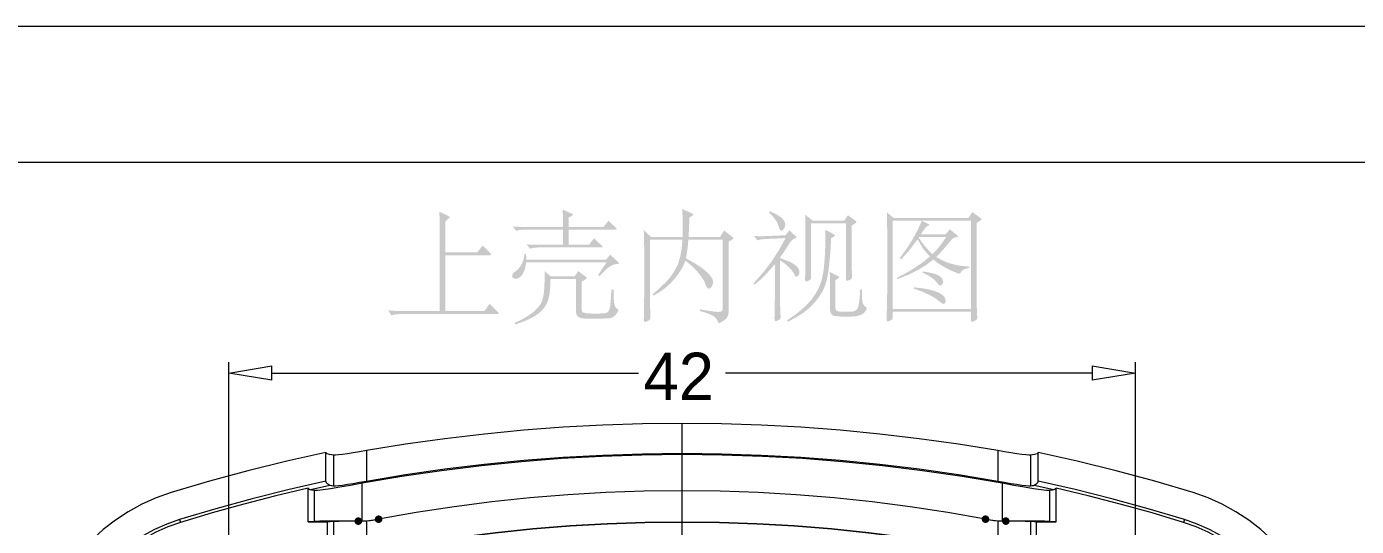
# Model space of a CAD drawing. Header units: millimetres. Extents: x 0 to 260, y 22 to 203.
# Drawn here: x 22.43 to 66.28, y 186.3 to 202.78 of the extents above; entities that cross this region are included whole.
import ezdxf

# ---------------------------------------------------------------- set-up
doc = ezdxf.new("R2010")
doc.units = ezdxf.units.MM

msp = doc.modelspace()

# ---------------------------------------------------------------- hatches: boundary and pattern name
at = {"true_color": 0xcc00cc}
h = msp.add_hatch(color=212, dxfattribs=at)
h.dxf.hatch_style = 2
h.paths.add_polyline_path([(37.696061, 193.640436), (37.536208, 193.405618), (36.244711, 193.405618), (36.244711, 195.24337), (37.699919, 195.24337), (37.741191, 195.247297), (37.755592, 195.263213), (37.744154, 195.287191), (37.712046, 195.322745), (37.468409, 195.561972), (37.296981, 195.342588), (36.244711, 195.342588), (36.244711, 196.363439), (36.344481, 196.447224), (36.373213, 196.474095), (36.384168, 196.495179), (36.372731, 196.514816), (36.340622, 196.534867), (36.041312, 196.682041), (36.046695, 196.575381), (36.050476, 196.455079), (36.052707, 196.316792), (36.053439, 196.156182), (36.053439, 193.405618), (34.646186, 193.405618), (34.355145, 193.421603), (34.467042, 193.257892), (34.594441, 193.290483), (34.73383, 193.301989), (37.939147, 193.301989), (37.983795, 193.305917), (37.998678, 193.321833), (37.98724, 193.349256), (37.955132, 193.385774)])
h = msp.add_hatch(color=212, dxfattribs=at)
h.paths.add_polyline_path([(41.61771, 196.379424), (41.458409, 196.176026), (40.306369, 196.176026), (40.306369, 196.486911), (40.38248, 196.527563), (40.425776, 196.552092), (40.445198, 196.566906), (40.449685, 196.578413), (40.440177, 196.594605), (40.409998, 196.610383), (40.106829, 196.754251), (40.11198, 196.655979), (40.115787, 196.564633), (40.118146, 196.470392), (40.118956, 196.363439), (40.118956, 196.176026), (38.755249, 196.176026), (38.611382, 196.180918), (38.464208, 196.192011), (38.576104, 196.048695), (38.633061, 196.064896), (38.702264, 196.077427), (38.775085, 196.085515), (38.842893, 196.088383), (40.118956, 196.088383), (40.118956, 195.586225), (39.201734, 195.586225), (39.063723, 195.591117), (38.922819, 195.602211), (39.030306, 195.458343), (39.084368, 195.474863), (39.150678, 195.487558), (39.220604, 195.495706), (39.285519, 195.498582), (41.378483, 195.498582), (41.416379, 195.501958), (41.430297, 195.514016), (41.394468, 195.561972), (41.143114, 195.801199), (40.976096, 195.586225), (40.306369, 195.586225), (40.306369, 196.088383), (41.840953, 196.088383), (41.876919, 196.093757), (41.888908, 196.108226), (41.879882, 196.129793), (41.853079, 196.160041)])
h.paths.add_polyline_path([(41.673383, 195.259355), (41.541643, 195.099502), (38.910692, 195.099502), (38.902975, 195.286916), (38.855019, 195.286916), (38.807124, 195.062011), (38.728584, 194.893279), (38.636506, 194.776947), (38.547992, 194.709242), (38.46593, 194.636826), (38.440506, 194.561516), (38.453115, 194.514069), (38.484741, 194.483313), (38.526082, 194.466716), (38.567836, 194.461746), (38.684367, 194.50003), (38.786944, 194.609679), (38.864717, 194.782889), (38.906834, 195.011859), (41.557628, 195.011859), (41.278713, 194.589628), (41.330527, 194.553799), (41.429432, 194.663513), (41.518078, 194.752168), (41.598147, 194.821806), (41.671316, 194.874469), (41.739266, 194.912197), (41.803677, 194.937032), (41.866227, 194.951014), (41.928596, 194.956186), (41.958982, 194.961561), (41.968283, 194.97603), (41.932454, 195.023986)])
h.paths.add_polyline_path([(41.713071, 194.102905), (41.703261, 193.880262), (41.690919, 193.704721), (41.675011, 193.570728), (41.654504, 193.472728), (41.628364, 193.405166), (41.595558, 193.362485), (41.555053, 193.339132), (41.505814, 193.32955), (41.35292, 193.320868), (41.178943, 193.317975), (41.045692, 193.319963), (40.942342, 193.325717), (40.865154, 193.334921), (40.810387, 193.347258), (40.7743, 193.362411), (40.753155, 193.380064), (40.743211, 193.3999), (40.740727, 193.421603), (40.740727, 194.374103), (40.880184, 194.457888), (40.908296, 194.493717), (40.887901, 194.521829), (40.617255, 194.720817), (40.505358, 194.545531), (39.719876, 194.545531), (39.512619, 194.716959), (39.512931, 194.514042), (39.510569, 194.344501), (39.505546, 194.203628), (39.497874, 194.086713), (39.487567, 193.989048), (39.474637, 193.905923), (39.459098, 193.83263), (39.440961, 193.764459), (39.400495, 193.666525), (39.336549, 193.567718), (39.250343, 193.46908), (39.143098, 193.371649), (39.016036, 193.276467), (38.870376, 193.184572), (38.70734, 193.097005), (38.528149, 193.014806), (38.547992, 192.962992), (38.745429, 193.028487), (38.918776, 193.096566), (39.069626, 193.167472), (39.199572, 193.24145), (39.310207, 193.318746), (39.403124, 193.399603), (39.479917, 193.484266), (39.542178, 193.572981), (39.591501, 193.66599), (39.629478, 193.763541), (39.657703, 193.865876), (39.677769, 193.97324), (39.691268, 194.085879), (39.699795, 194.204037), (39.704941, 194.327958), (39.708301, 194.457888), (40.549455, 194.457888), (40.549455, 193.393491), (40.556574, 193.31657), (40.578807, 193.25747), (40.617474, 193.213861), (40.673892, 193.183409), (40.749378, 193.163784), (40.845251, 193.152653), (40.962828, 193.147685), (41.103427, 193.146547), (41.360431, 193.149992), (41.629837, 193.162532), (41.73151, 193.181084), (41.816492, 193.233225), (41.885868, 193.313685), (41.940723, 193.417193), (41.939482, 193.447372), (41.920879, 193.465149), (41.884033, 193.488958), (41.854113, 193.523328), (41.830497, 193.570966), (41.812565, 193.634579), (41.799698, 193.716872), (41.791274, 193.820554), (41.786675, 193.948329), (41.78528, 194.102905)])
h = msp.add_hatch(color=212, dxfattribs=at)
h.dxf.hatch_style = 2
h.paths.add_polyline_path([(45.435732, 196.056412), (45.292416, 195.845297), (44.259989, 195.845297), (44.275217, 196.138543), (44.28755, 196.483053), (44.391179, 196.550852), (44.418188, 196.569731), (44.427008, 196.582823), (44.391179, 196.610383), (44.052733, 196.774094), (44.06479, 196.427793), (44.068167, 196.120353), (44.064308, 195.845297), (43.024165, 195.845297), (42.781079, 196.076256), (42.786746, 195.946238), (42.79169, 195.791415), (42.795187, 195.633492), (42.796513, 195.494172), (42.796513, 193.983291), (42.795789, 193.794147), (42.793619, 193.5818), (42.790002, 193.367903), (42.784937, 193.174107), (42.784937, 193.130561), (42.791828, 193.05911), (42.816908, 193.038508), (42.853081, 193.047052), (42.904551, 193.070479), (42.955487, 193.09866), (42.985855, 193.12188), (43.000514, 193.147373), (43.004321, 193.182376), (43.004321, 193.206078), (42.996707, 193.359488), (42.991781, 193.544524), (42.989128, 193.752711), (42.988336, 193.975574), (42.988336, 195.757653), (44.06045, 195.757653), (44.032324, 195.448332), (43.982203, 195.18116), (43.907523, 194.947073), (43.805719, 194.737009), (43.674227, 194.541906), (43.510483, 194.3527), (43.311922, 194.160329), (43.075979, 193.955731), (43.10354, 193.907775), (43.303389, 194.024085), (43.486178, 194.157777), (43.650609, 194.304117), (43.795384, 194.45837), (43.919204, 194.615801), (44.020771, 194.771676), (44.098786, 194.921258), (44.151951, 195.059815), (44.292646, 194.95269), (44.415544, 194.843084), (44.520834, 194.734873), (44.608702, 194.631934), (44.679336, 194.538141), (44.732924, 194.457371), (44.769652, 194.393499), (44.789707, 194.350401), (44.832228, 194.242208), (44.86612, 194.179386), (44.89474, 194.150258), (44.921448, 194.143144), (44.978249, 194.160395), (45.025283, 194.20674), (45.057331, 194.274066), (45.069174, 194.354259), (45.055669, 194.439973), (45.009091, 194.525687), (44.960363, 194.585246), (44.901837, 194.647971), (44.830429, 194.714804), (44.743061, 194.786688), (44.636649, 194.864566), (44.508114, 194.949382), (44.354373, 195.042079), (44.172346, 195.1436), (44.197616, 195.271947), (44.219475, 195.41466), (44.237614, 195.575356), (44.251721, 195.757653), (45.387776, 195.757653), (45.387776, 193.509246), (45.383849, 193.451084), (45.365038, 193.408581), (45.320803, 193.38251), (45.240601, 193.373647), (45.147153, 193.378832), (45.019289, 193.394456), (44.852563, 193.420621), (44.642533, 193.457432), (44.638674, 193.401208), (44.77758, 193.360537), (44.893844, 193.321196), (44.989477, 193.281932), (45.066486, 193.241493), (45.126882, 193.198626), (45.172673, 193.152076), (45.205867, 193.100591), (45.228475, 193.042918), (45.241359, 193.015909), (45.260445, 193.007089), (45.288006, 193.014806), (45.372678, 193.060295), (45.439521, 193.102561), (45.490552, 193.143548), (45.527785, 193.185201), (45.553235, 193.229463), (45.568919, 193.278278), (45.576851, 193.333593), (45.579048, 193.39735), (45.579048, 195.685444), (45.694803, 195.757653), (45.72884, 195.78232), (45.7389, 195.801199), (45.72884, 195.822766), (45.694803, 195.853014)])
h = msp.add_hatch(color=212, dxfattribs=at)
h.paths.add_polyline_path([(46.913844, 196.654481), (47.043225, 196.520191), (47.139429, 196.391275), (47.203594, 196.274349), (47.236856, 196.176026), (47.254969, 196.11199), (47.274683, 196.075911), (47.297395, 196.059986), (47.324499, 196.056412), (47.368907, 196.07362), (47.40856, 196.119251), (47.437051, 196.184311), (47.447972, 196.259811), (47.432596, 196.337415), (47.390697, 196.408837), (47.328619, 196.473838), (47.252704, 196.53218), (47.169296, 196.583623), (47.084738, 196.627928), (47.005374, 196.664856), (46.937546, 196.694168)])
h.paths.add_polyline_path([(49.512824, 196.562428), (49.39762, 196.383283), (48.353067, 196.383283), (48.101713, 196.578413), (48.107096, 196.459738), (48.110877, 196.319824), (48.113108, 196.17774), (48.11384, 196.052554), (48.11384, 194.936343), (48.110877, 194.711447), (48.101713, 194.489858), (48.101713, 194.445761), (48.10881, 194.388572), (48.133684, 194.370245), (48.197624, 194.393947), (48.250791, 194.424789), (48.282305, 194.448862), (48.297386, 194.471384), (48.301253, 194.497575), (48.299961, 194.572308), (48.297119, 194.682026), (48.294277, 194.790193), (48.292985, 194.860275), (48.292985, 196.295639), (49.453293, 196.295639), (49.453293, 194.94406), (49.452259, 194.722333), (49.445025, 194.509702), (49.445025, 194.461746), (49.450675, 194.415651), (49.476995, 194.402215), (49.509999, 194.408072), (49.56078, 194.425917), (49.606936, 194.447708), (49.634849, 194.468361), (49.648604, 194.492735), (49.652282, 194.525687), (49.652282, 194.549389), (49.6449, 194.676014), (49.639948, 194.802122), (49.637166, 194.95138), (49.636296, 195.147458), (49.636296, 196.215713), (49.768037, 196.303357), (49.800007, 196.339186), (49.768037, 196.379424)])
h.paths.add_polyline_path([(48.767581, 196.084524), (48.771058, 195.893264), (48.769872, 195.691843), (48.764577, 195.486896), (48.75573, 195.285055), (48.743885, 195.092956), (48.729599, 194.917231), (48.713426, 194.764515), (48.695923, 194.641442), (48.642296, 194.4056), (48.562184, 194.186759), (48.455201, 193.98249), (48.320959, 193.790366), (48.15907, 193.607957), (47.969146, 193.432834), (47.7508, 193.262569), (47.503644, 193.094732), (47.535615, 193.050635), (47.810599, 193.193306), (48.050217, 193.350298), (48.255794, 193.518775), (48.428653, 193.695902), (48.570118, 193.878841), (48.681514, 194.064759), (48.764165, 194.250819), (48.819395, 194.434186), (48.841507, 194.541344), (48.862967, 194.67051), (48.883432, 194.819714), (48.90256, 194.986986), (48.920008, 195.170354), (48.935435, 195.367849), (48.948497, 195.577502), (48.958853, 195.797341), (49.062481, 195.868999), (49.090593, 195.900969), (49.054764, 195.93294)])
h.paths.add_polyline_path([(47.276544, 195.17116), (47.448592, 195.415693), (47.599556, 195.654025), (47.671352, 195.748007), (47.767125, 195.797341), (47.808398, 195.810226), (47.822798, 195.829311), (47.794686, 195.86514), (47.583571, 196.064129), (47.45624, 195.900969), (46.706587, 195.868999), (46.564167, 195.870515), (46.415545, 195.881126), (46.527442, 195.7334), (46.654635, 195.765991), (46.79423, 195.777497), (47.45624, 195.809468), (47.240999, 195.417614), (47.003485, 195.046379), (46.727215, 194.681862), (46.395702, 194.310162), (46.435389, 194.270475), (46.603984, 194.413842), (46.773353, 194.577777), (46.941172, 194.757422), (47.105116, 194.947918), (47.105116, 193.907775), (47.102153, 193.561956), (47.092989, 193.198361), (47.092989, 193.16639), (47.101119, 193.089634), (47.133228, 193.06662), (47.165474, 193.074682), (47.212603, 193.094732), (47.253694, 193.116953), (47.277991, 193.139381), (47.289575, 193.166356), (47.292529, 193.202219), (47.292529, 193.230331), (47.284915, 193.371787), (47.279989, 193.528952), (47.277336, 193.704101), (47.276544, 193.899507), (47.276544, 195.071942), (47.436181, 194.965635), (47.573029, 194.84491), (47.676287, 194.728009), (47.735155, 194.633174), (47.757359, 194.584788), (47.778012, 194.555728), (47.800112, 194.541552), (47.826657, 194.537814), (47.858954, 194.549708), (47.887015, 194.582118), (47.906807, 194.630134), (47.9143, 194.688847), (47.901117, 194.765526), (47.863407, 194.834609), (47.803929, 194.897129), (47.72544, 194.954119), (47.630698, 195.006614), (47.522463, 195.055646), (47.403492, 195.10225), (47.276544, 195.147458)])
h.paths.add_polyline_path([(49.919621, 194.11889), (49.903631, 193.877657), (49.885652, 193.695393), (49.861059, 193.563837), (49.825225, 193.474726), (49.773527, 193.4198), (49.70134, 193.390795), (49.604037, 193.379451), (49.476995, 193.377506), (49.361344, 193.378481), (49.272158, 193.382312), (49.206033, 193.390354), (49.159564, 193.403964), (49.129347, 193.424499), (49.111979, 193.453315), (49.104054, 193.491769), (49.102169, 193.541217), (49.102169, 194.422059), (49.205797, 194.489858), (49.230051, 194.517419), (49.210207, 194.537814), (48.910897, 194.697115), (48.920061, 194.572954), (48.923024, 194.409932), (48.923024, 193.520822), (48.926405, 193.425524), (48.939638, 193.352615), (48.967352, 193.299111), (49.014181, 193.262026), (49.084755, 193.238378), (49.183706, 193.225181), (49.315665, 193.219451), (49.485263, 193.218205), (49.625875, 193.220489), (49.744576, 193.228316), (49.843691, 193.243145), (49.925547, 193.266436), (49.992468, 193.299649), (50.046779, 193.344243), (50.090808, 193.40168), (50.126878, 193.473417), (50.130736, 193.49712), (50.103176, 193.536807), (50.067612, 193.564396), (50.038391, 193.595977), (50.015138, 193.636006), (49.99748, 193.688942), (49.985041, 193.759242), (49.977447, 193.851361), (49.974323, 193.969759), (49.975294, 194.11889)])
h = msp.add_hatch(color=212, dxfattribs=at)
h.paths.add_polyline_path([(53.618029, 196.666056), (53.48243, 196.470926), (51.019049, 196.470926), (50.799665, 196.658339), (50.802585, 196.546572), (50.805246, 196.403747), (50.807184, 196.240768), (50.807933, 196.068539), (50.807933, 193.99156), (50.807246, 193.921216), (50.805435, 193.819072), (50.802875, 193.695909), (50.79994, 193.562507), (50.797006, 193.429648), (50.794446, 193.308113), (50.792635, 193.208682), (50.791948, 193.142137), (50.798838, 193.078196), (50.823918, 193.058903), (50.855958, 193.066689), (50.903293, 193.086464), (50.949079, 193.110425), (50.97564, 193.131802), (50.987939, 193.155452), (50.990937, 193.186234), (50.990937, 193.377506), (53.566214, 193.377506), (53.566214, 193.102449), (53.571175, 193.061177), (53.594326, 193.046777), (53.627124, 193.053116), (53.678111, 193.074337), (53.728961, 193.09866), (53.75914, 193.120915), (53.773609, 193.146891), (53.77733, 193.182376), (53.77733, 193.209936), (53.769346, 193.35525), (53.763067, 193.522475), (53.758959, 193.712851), (53.757486, 193.927619), (53.757486, 196.303357), (53.889226, 196.395409), (53.921197, 196.431238), (53.889226, 196.467067)])
h.paths.add_polyline_path([(50.990937, 193.465149), (50.990937, 196.383283), (53.566214, 196.383283), (53.566214, 193.465149)])
h.paths.add_polyline_path([(52.872786, 196.100509), (52.741045, 195.936798), (51.924144, 195.936798), (51.975013, 196.014121), (52.015766, 196.074482), (52.048536, 196.120295), (52.075453, 196.153977), (52.098649, 196.177944), (52.120256, 196.194612), (52.142406, 196.206396), (52.16723, 196.215713), (52.197409, 196.22784), (52.206917, 196.239967), (52.171088, 196.271937), (51.947846, 196.375566), (51.819387, 196.090036), (51.664315, 195.795825), (51.469658, 195.484457), (51.222447, 195.147458), (51.270403, 195.107771), (51.542083, 195.408045), (51.808389, 195.76537), (51.993597, 195.454003), (52.215186, 195.199272), (52.001073, 195.024149), (51.747893, 194.846701), (51.455232, 194.66915), (51.122677, 194.493717), (51.146379, 194.454029), (51.506409, 194.599145), (51.813212, 194.748447), (52.082601, 194.911908), (52.33039, 195.099502), (52.477504, 194.985783), (52.624773, 194.889343), (52.76641, 194.80953), (52.896626, 194.745691), (53.009633, 194.697174), (53.099645, 194.663327), (53.160873, 194.643498), (53.187529, 194.637033), (53.209578, 194.645163), (53.231627, 194.677271), (53.26513, 194.724375), (53.320235, 194.764295), (53.400764, 194.797497), (53.510542, 194.824446), (53.518259, 194.864685), (53.172302, 194.901986), (52.884223, 194.970036), (52.640173, 195.06506), (52.426301, 195.183287), (52.529955, 195.289784), (52.651955, 195.425064), (52.786667, 195.581945), (52.928458, 195.753244), (52.997705, 195.812706), (53.112013, 195.845297), (53.13544, 195.852118), (53.143983, 195.86514), (53.123588, 195.892701)])
h.paths.add_polyline_path([(51.864062, 195.849155), (52.753172, 195.849155), (52.647313, 195.68553), (52.543779, 195.544746), (52.431253, 195.413678), (52.298419, 195.279199), (52.178366, 195.398123), (52.054024, 195.539786), (51.939294, 195.686616), (51.848076, 195.821043)])
h.paths.add_polyline_path([(51.971549, 194.669003), (52.157067, 194.578862), (52.300211, 194.486138), (52.409661, 194.388245), (52.494101, 194.282601), (52.522902, 194.253387), (52.55749, 194.242363), (52.587222, 194.250433), (52.617159, 194.273851), (52.640276, 194.311428), (52.649543, 194.361976), (52.636954, 194.435363), (52.600399, 194.497627), (52.541701, 194.550046), (52.462681, 194.5939), (52.365161, 194.630468), (52.250963, 194.661028), (52.121908, 194.68686), (51.979817, 194.709242)])
h.paths.add_polyline_path([(51.676648, 194.143144), (51.945581, 194.050281), (52.18356, 193.94512), (52.389396, 193.827349), (52.5619, 193.696659), (52.619984, 193.651529), (52.669387, 193.636577), (52.720099, 193.663449), (52.741045, 193.732488), (52.713646, 193.839628), (52.637709, 193.928971), (52.522628, 194.002152), (52.377794, 194.060806), (52.2126, 194.106567), (52.036437, 194.141068), (51.858698, 194.165945), (51.688775, 194.182831)])
h = msp.add_hatch(color=7)
edge = h.paths.add_edge_path()
edge.add_arc((33.371614, 186.472407), 0.126559, 0, 360)
h = msp.add_hatch(color=7)
edge = h.paths.add_edge_path()
edge.add_arc((34.040304, 186.535801), 0.126734, 0, 360)
h = msp.add_hatch(color=7)
edge = h.paths.add_edge_path()
edge.add_arc((54.050636, 186.535801), 0.126734, 0, 360)
h = msp.add_hatch(color=7)
edge = h.paths.add_edge_path()
edge.add_arc((54.719326, 186.472407), 0.126559, 0, 360)

# ---------------------------------------------------------------- linework, layer by layer
at = {"color": 7, "lineweight": 0}
for points in [[(0.128058, 22.287794), (259.869517, 22.287794), (259.869517, 202.784781), (0.128058, 202.784781)], [(4.604456, 198.308031), (255.392767, 198.308031), (255.392767, 26.763839), (4.604456, 26.763839)]]:
    msp.add_lwpolyline(points, close=True, dxfattribs=at)
at = {"color": 3, "lineweight": 0, "true_color": 0x00ff00}
for points in [[(29.097958, 172.541071), (29.097958, 191.711016)], [(58.993123, 172.541071), (58.993123, 191.711016)], [(29.097958, 191.355239), (30.521416, 191.592659)], [(30.521487, 191.118067), (29.098028, 191.355133)], [(30.521487, 191.118067), (30.521487, 191.592553)], [(30.521487, 191.355239), (42.609417, 191.355239)], [(57.569453, 191.355239), (45.481522, 191.355239)], [(58.993123, 191.355239), (57.569312, 191.118173)], [(57.569453, 191.592623), (58.993264, 191.355204)], [(57.569453, 191.592623), (57.569453, 191.118137)]]:
    msp.add_lwpolyline(points, dxfattribs=at)
at = {"color": 7, "lineweight": 0}
for points in [[(54.451285, 188.79693), (53.158508, 189.007894), (51.862547, 189.190729), (50.563857, 189.345436), (49.262894, 189.472014), (47.960112, 189.570464), (46.655966, 189.640785), (45.35091, 189.682978), (44.045399, 189.697043), (42.739889, 189.682978), (41.434833, 189.640785), (40.130686, 189.570464), (38.827904, 189.472014), (37.526941, 189.345436), (36.228252, 189.190729), (34.932291, 189.007894), (33.639513, 188.79693)], [(32.303297, 188.738192), (31.015261, 188.451219), (29.734369, 188.134413), (28.46115, 187.787975), (27.196133, 187.412101)], [(32.556838, 188.645341), (32.425957, 188.666508), (32.341291, 188.6972), (32.303191, 188.738122)], [(32.303297, 187.785939), (32.303297, 188.738087)], [(32.556838, 188.645341), (32.556838, 187.626166)], [(33.639619, 188.79693), (33.412783, 188.758124), (33.201469, 188.723199), (33.010969, 188.693566), (32.84728, 188.66993), (32.714636, 188.653702), (32.616916, 188.645236), (32.556944, 188.645236)], [(54.595289, 187.720676), (53.285225, 187.942181), (51.971696, 188.134153), (50.655196, 188.296591), (49.336221, 188.429494), (48.015266, 188.532864), (46.692826, 188.606699), (45.369395, 188.651), (44.04547, 188.665767), (42.721544, 188.651), (41.398114, 188.606699), (40.075673, 188.532864), (38.754718, 188.429494), (37.435743, 188.296591), (36.119243, 188.134153), (34.805714, 187.942181), (33.49565, 187.720676)], [(54.451285, 187.781636), (53.158833, 187.996692), (51.863068, 188.183075), (50.564462, 188.340783), (49.26349, 188.469817), (47.960624, 188.570177), (46.656338, 188.641862), (45.351105, 188.684873), (44.045399, 188.699211), (42.739693, 188.684873), (41.434461, 188.641862), (40.130175, 188.570177), (38.827309, 188.469817), (37.526336, 188.340783), (36.227731, 188.183075), (34.931965, 187.996692), (33.639513, 187.781636)], [(33.639619, 188.79693), (33.639619, 187.781636)], [(55.534242, 188.645341), (55.473917, 188.645341), (55.375493, 188.653808), (55.242143, 188.670036), (55.078454, 188.693672), (54.887954, 188.723305), (54.677345, 188.75823), (54.451215, 188.797036)], [(54.451285, 188.79693), (54.451285, 187.781636)], [(55.787819, 188.738192), (55.749719, 188.69727), (55.665052, 188.666579), (55.534172, 188.645412)], [(55.534242, 188.645341), (55.534242, 187.626166)], [(60.894807, 187.412171), (59.62979, 187.787995), (58.356571, 188.134352), (57.075679, 188.451141), (55.787643, 188.738263)], [(55.787819, 187.785939), (55.787819, 188.738087)], [(32.303297, 187.785939), (31.086897, 187.510988), (29.876979, 187.209015), (28.674073, 186.880122), (27.478708, 186.524406)], [(33.495615, 187.720676), (33.108971, 187.651531), (32.757604, 187.590853), (32.453862, 187.541464), (32.209034, 187.506187), (32.030529, 187.486078), (31.925401, 187.483609)], [(32.434883, 187.644687), (32.368913, 187.686668), (32.324816, 187.733587), (32.303297, 187.785798)], [(33.639619, 187.781636), (33.412783, 187.741772), (33.201469, 187.706141), (33.011322, 187.675802), (32.84728, 187.651813), (32.714636, 187.63488), (32.616916, 187.626413), (32.556944, 187.626061)], [(33.495615, 186.477663), (33.495615, 187.720499)], [(55.534242, 187.626096), (55.473917, 187.626096), (55.375493, 187.634915), (55.242495, 187.651849), (55.078454, 187.67619), (54.888306, 187.706529), (54.677345, 187.74216), (54.451215, 187.781671)], [(54.595289, 187.720676), (54.595289, 186.477839)], [(56.165574, 187.483644), (56.060446, 187.486114), (55.88194, 187.505869), (55.63676, 187.541853), (55.333371, 187.591241), (54.982004, 187.651919), (54.59536, 187.720711)], [(55.787819, 187.785939), (55.7663, 187.734081), (55.722203, 187.686809), (55.65588, 187.644828)], [(60.612337, 186.524547), (59.417022, 186.880213), (58.214198, 187.209024), (57.004297, 187.51098), (55.787749, 187.786081)], [(27.196274, 187.412171), (26.704192, 187.237671), (26.233523, 187.026477), (25.785692, 186.780527), (25.362127, 186.501757), (24.964256, 186.192102), (24.593506, 185.853501), (24.251303, 185.487888), (23.939077, 185.0972), (23.658253, 184.683373), (23.410259, 184.248344), (23.196522, 183.794049), (23.01847, 183.322424), (22.87753, 182.835406), (22.775129, 182.334931), (22.712695, 181.822935), (22.691654, 181.301355)], [(31.715393, 187.554447), (30.655532, 187.303903), (29.600798, 187.032821), (28.551555, 186.741299), (27.508165, 186.429438)], [(31.715393, 186.446336), (31.715393, 187.554411)], [(31.789617, 187.50347), (31.761395, 187.519698), (31.7367, 187.536631), (31.715534, 187.554623)], [(31.925366, 187.483644), (31.874919, 187.488936), (31.829763, 187.495639), (31.789546, 187.5034)], [(32.434883, 187.644687), (31.789652, 187.503576)], [(31.925366, 186.460977), (31.925366, 187.483679)], [(32.556838, 187.626096), (32.512035, 187.631388), (32.471113, 187.637385), (32.434777, 187.644793)], [(54.051129, 186.538482), (52.809393, 186.758065), (51.564068, 186.948371), (50.315668, 187.109399), (49.064704, 187.241149), (47.811689, 187.343621), (46.557137, 187.416816), (45.30156, 187.460733), (44.04547, 187.475372), (42.78938, 187.460733), (41.533802, 187.416816), (40.27925, 187.343621), (39.026236, 187.241149), (37.775272, 187.109399), (36.526871, 186.948371), (35.281546, 186.758065), (34.03981, 186.538482)], [(54.050106, 186.532979), (52.808498, 186.7525), (51.563295, 186.942752), (50.315011, 187.103734), (49.06416, 187.235447), (47.811257, 187.337891), (46.556815, 187.411065), (45.301349, 187.454969), (44.045373, 187.469604), (42.789401, 187.454969), (41.533947, 187.411065), (40.279526, 187.337891), (39.026651, 187.235447), (37.775838, 187.103734), (36.527599, 186.942752), (35.28245, 186.7525), (34.040904, 186.532979)], [(55.656021, 187.644687), (55.619685, 187.637279), (55.579116, 187.631282), (55.534313, 187.62599)], [(56.301287, 187.50347), (55.656057, 187.644581)], [(56.301287, 187.50347), (56.261423, 187.495709), (56.216268, 187.489006), (56.165468, 187.483715)], [(56.165574, 186.460977), (56.165574, 187.483679)], [(56.375547, 187.554447), (56.35438, 187.536808), (56.329686, 187.519522), (56.301464, 187.503294)], [(56.375547, 186.446336), (56.375547, 187.554411)], [(60.582881, 186.429438), (59.539342, 186.741299), (58.490115, 187.032821), (57.435463, 187.303903), (56.375653, 187.554447)], [(65.399109, 181.301249), (65.378068, 181.822891), (65.315635, 182.334941), (65.213235, 182.835461), (65.072299, 183.322517), (64.894252, 183.79417), (64.680523, 184.248486), (64.43254, 184.683527), (64.15173, 185.097358), (63.839522, 185.488042), (63.497344, 185.853643), (63.126622, 186.192224), (62.728785, 186.501849), (62.305261, 186.780582), (61.857477, 187.026487), (61.386861, 187.237627), (60.894842, 187.412066)], [(27.478602, 186.524547), (27.057535, 186.375214), (26.65478, 186.194487), (26.271559, 185.984023), (25.909094, 185.745476), (25.568605, 185.480502), (25.251315, 185.190756), (24.958445, 184.877893), (24.691217, 184.543568), (24.450852, 184.189436), (24.238572, 183.817153), (24.0556, 183.428375), (23.903155, 183.024755), (23.782461, 182.607949), (23.694738, 182.179613), (23.641208, 181.741401), (23.623094, 181.294969)], [(27.508059, 186.429438), (27.094645, 186.282783), (26.699221, 186.105308), (26.322985, 185.898639), (25.967137, 185.664401), (25.632872, 185.40422), (25.321389, 185.11972), (25.033887, 184.812527), (24.771562, 184.484266), (24.535612, 184.136562), (24.327237, 183.771041), (24.147632, 183.389327), (23.997997, 182.993047), (23.879529, 182.583824), (23.793426, 182.163285), (23.740886, 181.733054), (23.723106, 181.294758)], [(27.478602, 186.524547), (27.507883, 186.429297)], [(31.715393, 186.446336), (32.358154, 186.446336)], [(31.925366, 186.460977), (31.800835, 186.453701), (31.715463, 186.44616)], [(33.371614, 186.475264), (33.098775, 186.474426), (32.846719, 186.473252), (32.618202, 186.471773), (32.415983, 186.470017), (32.242818, 186.468012), (32.101465, 186.465789), (31.994681, 186.463375), (31.925225, 186.4608)], [(32.358048, 185.485334), (32.358048, 186.446301)], [(32.556838, 186.460095), (32.439672, 186.453216), (32.358224, 186.446336)], [(33.371614, 186.469408), (33.216516, 186.468667), (33.074272, 186.467776), (32.946058, 186.466754), (32.833054, 186.465616), (32.736438, 186.464378), (32.657387, 186.463058), (32.597081, 186.461672), (32.556697, 186.460236)], [(32.556838, 186.460095), (32.556838, 185.471611)], [(33.371614, 186.469232), (33.639725, 186.479815)], [(33.371614, 186.475264), (33.495791, 186.477734)], [(33.495615, 186.477663), (33.768797, 186.497815), (34.039598, 186.538341)], [(33.639619, 186.479921), (34.040727, 186.532837)], [(33.639619, 186.479921), (33.639619, 185.469212)], [(53.864404, 185.539592), (52.645529, 185.750742), (51.42326, 185.933738), (50.198081, 186.088581), (48.970478, 186.215271), (47.740933, 186.313808), (46.509932, 186.384191), (45.277958, 186.426421), (44.045496, 186.440498), (42.81303, 186.426421), (41.581044, 186.384191), (40.350022, 186.313808), (39.120448, 186.215271), (37.892808, 186.088581), (36.667584, 185.933738), (35.445261, 185.750742), (34.226324, 185.539592)], [(53.861476, 185.523893), (52.64299, 185.735911), (51.421096, 185.91966), (50.196281, 186.07514), (48.969033, 186.202351), (47.739837, 186.301293), (46.509181, 186.371965), (45.277551, 186.414369), (44.045434, 186.428503), (42.813318, 186.414369), (41.581688, 186.371965), (40.351032, 186.301293), (39.121836, 186.202351), (37.894588, 186.07514), (36.669773, 185.91966), (35.447879, 185.735911), (34.229393, 185.523893)], [(54.050106, 186.532979), (54.451215, 186.480062)], [(54.051129, 186.538482), (54.322063, 186.497824), (54.595113, 186.477804)], [(54.451285, 186.479921), (54.719396, 186.469337)], [(54.451285, 186.479921), (54.451285, 185.469212)], [(54.595289, 186.477663), (54.719467, 186.475194)], [(56.165574, 186.460977), (56.096233, 186.463537), (55.989532, 186.465916), (55.848229, 186.468096), (55.67508, 186.470061), (55.472844, 186.471794), (55.244278, 186.47328), (54.992139, 186.474501), (54.719185, 186.475441)], [(55.534242, 186.460095), (55.493974, 186.461632), (55.43375, 186.463066), (55.35475, 186.464392), (55.25815, 186.465607), (55.145129, 186.466706), (55.016866, 186.467685), (54.874539, 186.46854), (54.719326, 186.469267)], [(55.534242, 186.460095), (55.534242, 185.471611)], [(55.733033, 186.446336), (55.651321, 186.453216), (55.534419, 186.460095)], [(55.733033, 186.446336), (56.375441, 186.446336)], [(55.733033, 185.485334), (55.733033, 186.446301)], [(56.375547, 186.446336), (56.290042, 186.453745), (56.165644, 186.461153)], [(64.368151, 181.294864), (64.350367, 181.73316), (64.297816, 182.163391), (64.211695, 182.58393), (64.093205, 182.993152), (63.943543, 183.389433), (63.763909, 183.771147), (63.555501, 184.136668), (63.319519, 184.484372), (63.057161, 184.812633), (62.769627, 185.119826), (62.458114, 185.404326), (62.123823, 185.664507), (61.767951, 185.898745), (61.391699, 186.105414), (60.996264, 186.282889), (60.582845, 186.429544)], [(60.612337, 186.524547), (60.583057, 186.429297)], [(64.46774, 181.294864), (64.449629, 181.741295), (64.39611, 182.179507), (64.308403, 182.607843), (64.187728, 183.024649), (64.035305, 183.428269), (63.852354, 183.817048), (63.640096, 184.18933), (63.399749, 184.543462), (63.132535, 184.877787), (62.839674, 185.19065), (62.522385, 185.480396), (62.181889, 185.74537), (61.819405, 185.983917), (61.436155, 186.194381), (61.033357, 186.375108), (60.612232, 186.524441)]]:
    msp.add_lwpolyline(points, dxfattribs=at)
at = {"color": 1, "lineweight": 0, "true_color": 0xff0000}
msp.add_lwpolyline([(44.04554, 184.915739), (44.04554, 189.697289)], dxfattribs=at)

# ---------------------------------------------------------------- texts
at = {"color": 7, "insert": (42.774482, 192.028017), "char_height": 1.562485, "attachment_point": 1}
msp.add_mtext('{\\fAdobeSongStd-Light|b0|i0|c0;42}', dxfattribs=at)

doc.saveas('drawing.dxf')
